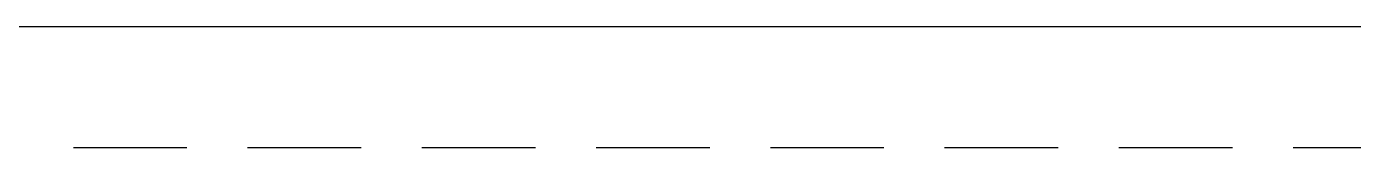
# Model space of a CAD drawing. Header units: metres. Extents: x -58 to 722, y -1100 to 345.
# Drawn here: x 201.19 to 203.379, y -483.645 to -483.445 of the extents above; entities that cross this region are included whole.
import ezdxf

# ---------------------------------------------------------------- set-up
doc = ezdxf.new("R2010")
doc.units = ezdxf.units.M
doc.header["$MEASUREMENT"] = 0
doc.linetypes.add('HIDDEN2', pattern=[0.1875, 0.125, -0.0625])
doc.layers.add('FSR_ARQ_007PROYECCIONES', color=200, linetype='HIDDEN2')
doc.layers.add('LOSA', color=1, linetype='Continuous')

msp = doc.modelspace()

# ---------------------------------------------------------------- linework, layer by layer
at = {"layer": 'FSR_ARQ_007PROYECCIONES', "ltscale": 1.5}
msp.add_line((193.7923337008389, -483.6445746559274), (216.1628913770188, -483.6445746559276), dxfattribs=at)
at = {"layer": 'LOSA', "ltscale": 0.005}
msp.add_line((200.1789502034322, -483.4445746559275), (203.8289502034322, -483.4445746559273), dxfattribs=at)

doc.saveas('drawing.dxf')
